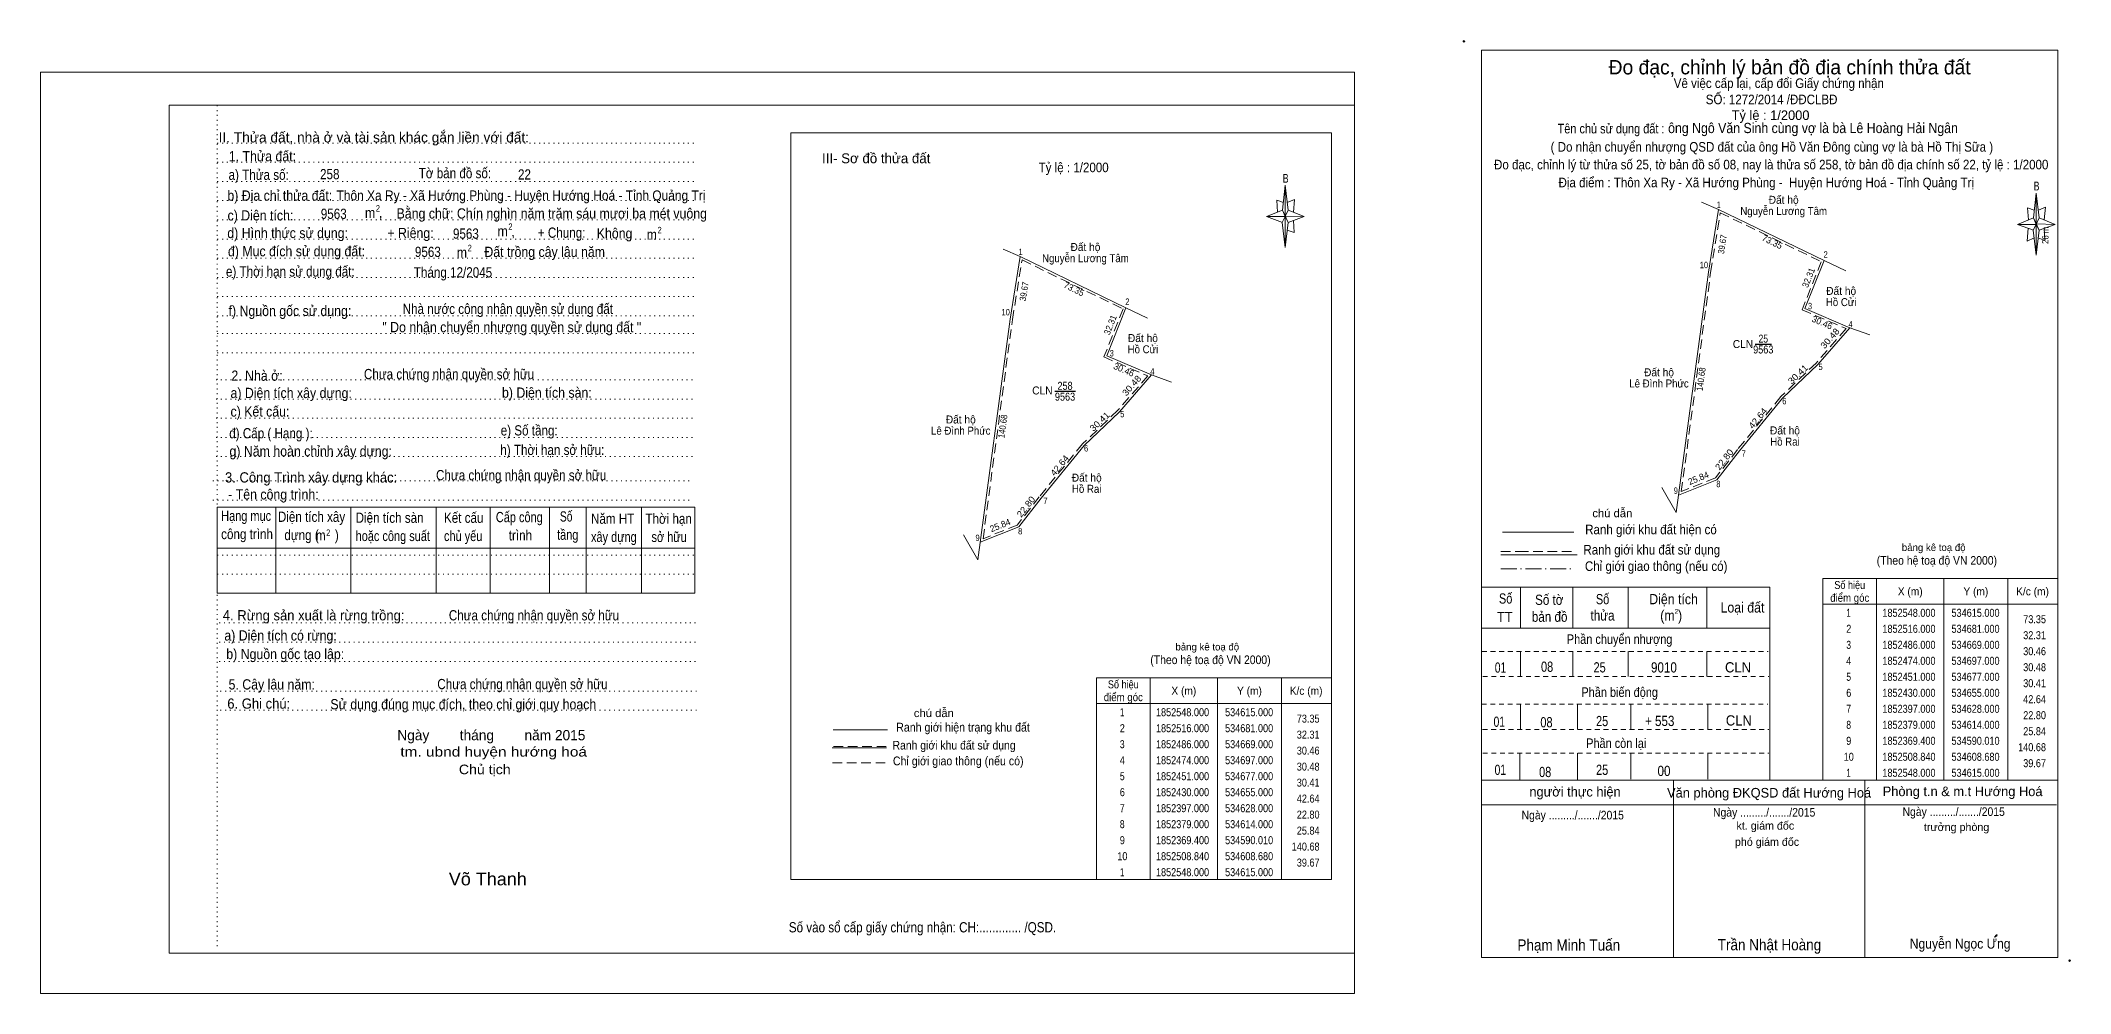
# Model space of a CAD drawing. Header units: metres. Extents: x 532660 to 534835, y 1852057 to 1852654.
# Drawn here: x 533567 to 534835, y 1852058 to 1852654 of the extents above; entities that cross this region are included whole.
import ezdxf
from ezdxf.enums import TextEntityAlignment as Align

# ---------------------------------------------------------------- set-up
doc = ezdxf.new("R2010")
doc.units = ezdxf.units.M
doc.header["$LTSCALE"] = 2
doc.header["$PDMODE"] = 32
doc.header["$PDSIZE"] = 1
for name, pattern in [('DOT_DASHED', [7.7, 5, -1.2, 0.3, -1.2]), ('DOTTED', [1.5, 0.3, -1.2]), ('MEDIUM_DASHED', [4.5, 3, -1.5]), ('SHORT_DASHED', [2.7, 1.5, -1.2])]:
    doc.linetypes.add(name, pattern=pattern)
for name, color, linetype, lineweight in [('1', 7, 'DOTTED', 13), ('10', 7, 'Continuous', 13), ('2', 7, 'Continuous', 13), ('5', 7, 'Continuous', 13), ('50', 7, 'Continuous', 13), ('63', 7, 'Continuous', 13)]:
    doc.layers.add(name, color=color, linetype=linetype, lineweight=lineweight)
for name, color, linetype in [('23', 7, 'Continuous'), ('34', 7, 'Continuous'), ('61', 7, 'Continuous'), ('62', 7, 'Continuous'), ('9', 7, 'Continuous')]:
    doc.layers.add(name, color=color, linetype=linetype)

msp = doc.modelspace()

# ---------------------------------------------------------------- hatches: boundary and pattern name
at = {"layer": '5'}
msp.add_hatch(color=256, dxfattribs=at).paths.add_polyline_path([(534788.88, 1852093.93), (534788.96, 1852094.09), (534789.04, 1852094.25), (534788.96, 1852094.41), (534788.8, 1852094.49), (534788.64, 1852094.41), (534788.48, 1852094.33), (534787.36, 1852093.13), (534787.6, 1852093.13)])

# ---------------------------------------------------------------- linework, layer by layer
at = {"layer": '1', "linetype": 'Continuous'}
for p, q in [((533647.15, 1852613.07), (534387.55, 1852613.07)), ((533647.15, 1852613.07), (533647.15, 1852083.07)), ((534387.55, 1852613.07), (534387.55, 1852083.07)), ((533647.15, 1852083.07), (534387.55, 1852083.07))]:
    msp.add_line(p, q, dxfattribs=at)
at = {"layer": '1'}
for p, q in [((533677.15, 1852613.07), (533677.15, 1852087.47)), ((533677.15, 1852589.47), (533975.39, 1852589.47)), ((533677.15, 1852577.47), (533975.39, 1852577.47)), ((533677.15, 1852565.47), (533975.39, 1852565.47)), ((533677.15, 1852553.47), (533975.39, 1852553.47)), ((533677.15, 1852541.47), (533975.39, 1852541.47)), ((533677.15, 1852529.47), (533975.39, 1852529.47)), ((533677.15, 1852517.47), (533975.39, 1852517.47)), ((533677.15, 1852505.47), (533975.39, 1852505.47)), ((533677.15, 1852493.47), (533975.39, 1852493.47)), ((533677.15, 1852481.47), (533975.39, 1852481.47)), ((533677.15, 1852470.47), (533975.39, 1852470.47)), ((533677.15, 1852458.27), (533975.39, 1852458.27)), ((533676.35, 1852441.47), (533974.59, 1852441.47)), ((533676.35, 1852429.47), (533974.59, 1852429.47)), ((533676.35, 1852417.47), (533974.59, 1852417.47)), ((533676.35, 1852405.47), (533974.59, 1852405.47)), ((533676.35, 1852393.47), (533974.59, 1852393.47)), ((533674.35, 1852378.27), (533972.59, 1852378.27)), ((533674.35, 1852366.27), (533972.59, 1852366.27)), ((533677.15, 1852331.87), (533975.39, 1852331.87)), ((533677.15, 1852319.87), (533975.39, 1852319.87)), ((533678.35, 1852289.47), (533976.59, 1852289.47)), ((533678.35, 1852277.47), (533976.59, 1852277.47)), ((533678.35, 1852265.47), (533976.59, 1852265.47)), ((533678.99, 1852246.87), (533977.15, 1852246.87)), ((533678.99, 1852234.87), (533977.15, 1852234.87))]:
    msp.add_line(p, q, dxfattribs=at)
at = {"layer": '1', "linetype": 'SHORT_DASHED'}
for p, q in [((534467.24, 1852271.63), (534645.96, 1852271.63)), ((534467.74, 1852256.09), (534646.46, 1852256.09)), ((534467.13, 1852238.72), (534645.85, 1852238.72)), ((534467.62, 1852222.79), (534646.34, 1852222.79)), ((534467.68, 1852207.97), (534646.4, 1852207.97))]:
    msp.add_line(p, q, dxfattribs=at)
at = {"layer": '1', "linetype": 'Continuous'}
msp.add_lwpolyline([(533566.75, 1852057.87), (534387.55, 1852057.87), (534387.55, 1852633.87), (533566.75, 1852633.87)], close=True, dxfattribs=at)
at = {"layer": '10'}
for p, q in [((534615, 1852548), (534604.26, 1852552.55)), ((534178.79, 1852518.5), (534168.05, 1852523.05)), ((534681, 1852516), (534694.51, 1852509.5)), ((534608.68, 1852508.84), (534588.55, 1852358.48)), ((534244.79, 1852486.5), (534258.3, 1852480)), ((534172.47, 1852479.34), (534152.34, 1852328.98)), ((534697, 1852474), (534709.44, 1852469.53)), ((534260.79, 1852444.5), (534273.23, 1852440.03)), ((534579.58, 1852374.07), (534588.55, 1852358.48)), ((533677.15, 1852361.87), (533975.39, 1852361.87)), ((533677.15, 1852361.87), (533677.15, 1852308.07)), ((533713.79, 1852361.87), (533713.79, 1852308.07)), ((533760.59, 1852361.87), (533760.59, 1852308.07)), ((533813.79, 1852361.87), (533813.79, 1852308.07)), ((533847.55, 1852361.87), (533847.55, 1852308.07)), ((533884.75, 1852361.87), (533884.75, 1852308.07)), ((533907.55, 1852361.87), (533907.55, 1852308.07)), ((533942.19, 1852361.87), (533942.19, 1852308.07)), ((533975.39, 1852361.87), (533975.39, 1852308.07)), ((534480.01, 1852346.26), (534524.6, 1852346.26)), ((533677.15, 1852336.27), (533975.39, 1852336.27)), ((534143.37, 1852344.57), (534152.34, 1852328.98)), ((534479, 1852332.1), (534488.76, 1852332.1)), ((534488.76, 1852332.1), (534526.6, 1852332.1)), ((533677.15, 1852308.07), (533975.39, 1852308.07))]:
    msp.add_line(p, q, dxfattribs=at)
at = {"layer": '10', "lineweight": 25}
for p, q in [((534637.89, 1852463.83), (534648.01, 1852463.83)), ((534200.28, 1852434.33), (534213.3, 1852434.33))]:
    msp.add_line(p, q, dxfattribs=at)
at = {"layer": '10', "linetype": 'MEDIUM_DASHED'}
for p, q in [((534479, 1852334.1), (534490.2, 1852334.1)), ((534490.2, 1852334.1), (534526.2, 1852334.1))]:
    msp.add_line(p, q, dxfattribs=at)
at = {"layer": '10', "linetype": 'DOT_DASHED'}
msp.add_line((534478.96, 1852323.22), (534524.94, 1852323.22), dxfattribs=at)
at = {"layer": '10'}
for points in [[(534608.68, 1852508.84), (534615, 1852548), (534681, 1852516), (534669, 1852486), (534697, 1852474), (534677, 1852451), (534655, 1852430), (534628, 1852397), (534614, 1852379), (534590.01, 1852369.4)], [(534172.47, 1852479.34), (534178.79, 1852518.5), (534244.79, 1852486.5), (534232.79, 1852456.5), (534260.79, 1852444.5), (534240.79, 1852421.5), (534218.79, 1852400.5), (534191.79, 1852367.5), (534177.79, 1852349.5), (534153.8, 1852339.9)]]:
    msp.add_lwpolyline(points, dxfattribs=at)
at = {"layer": '10', "linetype": 'MEDIUM_DASHED'}
for points in [[(534616.09, 1852545.9), (534679.2, 1852515.3), (534667.18, 1852485.24), (534694.66, 1852473.46), (534675.98, 1852451.97), (534653.96, 1852430.97), (534626.89, 1852397.88), (534613.12, 1852380.18), (534591.74, 1852371.62), (534610.08, 1852508.63)], [(534179.88, 1852516.4), (534242.99, 1852485.8), (534230.97, 1852455.74), (534258.45, 1852443.96), (534239.77, 1852422.47), (534217.75, 1852401.47), (534190.68, 1852368.38), (534176.91, 1852350.68), (534155.53, 1852342.12), (534173.87, 1852479.13)]]:
    msp.add_lwpolyline(points, close=True, dxfattribs=at)
at = {"layer": '2'}
msp.add_lwpolyline([(534035.39, 1852595.87), (534373.15, 1852595.87), (534373.15, 1852129.07), (534035.39, 1852129.07)], close=True, dxfattribs=at)
at = {"layer": '5'}
for p, q in [((534811.72, 1852542.64), (534813.48, 1852558.24)), ((534811.72, 1852535.04), (534801.72, 1852538.64)), ((534815.32, 1852542.64), (534825.32, 1852538.64)), ((534818.52, 1852536.24), (534818.92, 1852528.64)), ((534815.32, 1852535.04), (534813.48, 1852519.44)), ((534818.92, 1852528.64), (534814.68, 1852530.24)), ((534466.96, 1852311.78), (534646.96, 1852311.78)), ((534491.36, 1852311.78), (534491.36, 1852286.18)), ((534523.92, 1852311.78), (534523.92, 1852286.18)), ((534558.56, 1852311.78), (534558.56, 1852286.18)), ((534607.76, 1852311.78), (534607.76, 1852286.18)), ((534646.96, 1852311.78), (534646.96, 1852191.21)), ((534466.96, 1852286.18), (534646.96, 1852286.18)), ((534491.36, 1852271.63), (534491.36, 1852256.09)), ((534523.92, 1852271.63), (534523.92, 1852256.09)), ((534558.56, 1852271.63), (534558.56, 1852256.09)), ((534607.76, 1852271.63), (534607.76, 1852256.09)), ((534491.36, 1852238.72), (534491.36, 1852222.79)), ((534526.85, 1852238.72), (534526.85, 1852222.79)), ((534560.12, 1852238.72), (534560.12, 1852222.79)), ((534608.37, 1852238.72), (534608.37, 1852222.79)), ((534490.8, 1852207.97), (534490.8, 1852191.21)), ((534526.85, 1852207.97), (534526.85, 1852191.22)), ((534560.12, 1852207.97), (534560.12, 1852191.77)), ((534608.37, 1852207.97), (534608.37, 1852191.77)), ((534466.96, 1852191.21), (534826.96, 1852191.21)), ((534586.96, 1852191.21), (534586.96, 1852080.41)), ((534706.32, 1852191.21), (534706.32, 1852080.41)), ((534466.96, 1852175.85), (534826.16, 1852175.85))]:
    msp.add_line(p, q, dxfattribs=at)
for points in [[(534466.96, 1852647.45), (534826.96, 1852647.45), (534826.96, 1852080.41), (534466.96, 1852080.41)], [(534813.48, 1852558.24), (534815.32, 1852542.64), (534813.48, 1852538.64)], [(534813.48, 1852538.64), (534801.72, 1852538.64), (534811.72, 1852542.64), (534815.32, 1852535.04), (534825.32, 1852538.64), (534813.48, 1852539.04)], [(534813.48, 1852538.64), (534813.48, 1852519.44), (534811.48, 1852535.04)], [(534788.88, 1852093.93), (534788.96, 1852094.09), (534789.04, 1852094.25), (534788.96, 1852094.41), (534788.8, 1852094.49), (534788.64, 1852094.41), (534788.48, 1852094.33), (534787.36, 1852093.13), (534787.6, 1852093.13)]]:
    msp.add_lwpolyline(points, close=True, dxfattribs=at)
for points in [[(534812.28, 1852547.44), (534808.12, 1852549.04), (534808.68, 1852541.44)], [(534814.92, 1852547.44), (534819.32, 1852549.44), (534818.52, 1852541.44)], [(534813.48, 1852538.64), (534811.72, 1852542.64), (534801.72, 1852538.64)], [(534808.52, 1852536.24), (534807.72, 1852528.24), (534812.12, 1852530.24)], [(534813.48, 1852538.64), (534815.32, 1852535.04), (534825.32, 1852538.64)]]:
    msp.add_lwpolyline(points, dxfattribs=at)
for p in [(534455.92, 1852653.05), (534834.32, 1852078.41)]:
    msp.add_point(p, dxfattribs=at)
at = {"layer": '50'}
for p, q in [((534342.59, 1852547.47), (534344.35, 1852563.07)), ((534342.59, 1852539.87), (534332.59, 1852543.47)), ((534346.19, 1852539.87), (534344.35, 1852524.27)), ((534346.19, 1852547.47), (534356.19, 1852543.47)), ((534349.39, 1852541.07), (534349.79, 1852533.47)), ((534349.79, 1852533.47), (534345.55, 1852535.07)), ((534095.87, 1852222.75), (534061.87, 1852222.75)), ((534095.27, 1852211.35), (534061.27, 1852211.35))]:
    msp.add_line(p, q, dxfattribs=at)
at = {"layer": '50', "linetype": 'MEDIUM_DASHED'}
for p, q in [((534095.07, 1852212.15), (534060.87, 1852212.15)), ((534061.47, 1852201.95), (534095.67, 1852201.95))]:
    msp.add_line(p, q, dxfattribs=at)
at = {"layer": '50'}
for points in [[(534344.35, 1852563.07), (534346.19, 1852547.47), (534344.35, 1852543.47)], [(534344.35, 1852543.47), (534332.59, 1852543.47), (534342.59, 1852547.47), (534346.19, 1852539.87), (534356.19, 1852543.47), (534344.35, 1852543.87)], [(534344.35, 1852543.47), (534344.35, 1852524.27), (534342.35, 1852539.87)]]:
    msp.add_lwpolyline(points, close=True, dxfattribs=at)
for points in [[(534343.15, 1852552.27), (534338.99, 1852553.87), (534339.55, 1852546.27)], [(534345.55, 1852552.27), (534350.19, 1852554.27), (534349.39, 1852546.27)], [(534344.35, 1852543.47), (534342.59, 1852547.47), (534332.59, 1852543.47)], [(534344.35, 1852543.47), (534346.19, 1852539.87), (534356.19, 1852543.47)]]:
    msp.add_lwpolyline(points, dxfattribs=at)
at = {"layer": '63'}
for p, q in [((534713.76, 1852317.21), (534713.76, 1852191.21)), ((534755.76, 1852317.21), (534755.76, 1852191.21)), ((534795.76, 1852317.21), (534795.76, 1852191.21)), ((534680.16, 1852301.21), (534826.96, 1852301.21)), ((534259.95, 1852255.07), (534259.95, 1852129.07)), ((534301.95, 1852255.07), (534301.95, 1852129.07)), ((534341.95, 1852255.07), (534341.95, 1852129.07)), ((534226.35, 1852239.07), (534373.15, 1852239.07))]:
    msp.add_line(p, q, dxfattribs=at)
for points in [[(534680.16, 1852317.21), (534826.96, 1852317.21), (534826.96, 1852191.21), (534680.16, 1852191.21)], [(534226.35, 1852255.07), (534373.15, 1852255.07), (534373.15, 1852129.07), (534226.35, 1852129.07)]]:
    msp.add_lwpolyline(points, close=True, dxfattribs=at)

# ---------------------------------------------------------------- texts
at = {"layer": '1', "width": 0.9}
msp.add_text('26 m', height=4, rotation=89.004, dxfattribs=at).set_placement((534821.172, 1852531.77), align=Align.CENTER)
at = {"layer": '1', "width": 0.85}
msp.add_text('2', height=3, dxfattribs=at).set_placement((534588.69, 1852295.18), align=Align.CENTER)
at = {"layer": '10'}
msp.add_text('III- Sơ đồ thửa đất', height=6.2, dxfattribs=at).set_placement((534088.77, 1852576.87), align=Align.CENTER)
at = {"layer": '10', "width": 0.9}
msp.add_text(' Thôn Xa Ry - Xã Hướng Phùng - Huyện Hướng Hoá - Tỉnh Quảng Trị', height=6.2, dxfattribs=at).set_placement((533749.55, 1852553.67))
at = {"layer": '10'}
for s, height, width, p in [(' 1', 4, 0.75, (534616.41, 1852548.91)), (' 1', 4, 0.75, (534180.2, 1852519.41)), (' 10', 4, 0.85, (534608.48, 1852511.26)), (' 2', 4, 0.85, (534683.21, 1852517.81)), (' 10', 4, 0.85, (534172.27, 1852481.76)), (' 2', 4, 0.85, (534247, 1852488.31)), (' 3', 4, 0.8, (534673.43, 1852485.59)), (' 4', 4, 0.85, (534698.82, 1852474.21)), (' 3', 4, 0.8, (534237.22, 1852456.09)), ('CLN', 5, 0.95, (534636.63, 1852461.33)), (' 4', 4, 0.85, (534262.61, 1852444.71)), (' 5', 4, 0.8, (534680.03, 1852447.57)), ('CLN', 5, 0.95, (534198.94, 1852432.32)), (' 5', 4, 0.8, (534243.82, 1852418.07)), (' 6', 4, 0.85, (534657.42, 1852426.17)), (' 6', 4, 0.85, (534221.21, 1852396.67)), (' 7', 4, 0.8, (534632.03, 1852393.36)), (' 9', 4, 0.85, (534589.6, 1852370.2)), (' 8', 4, 0.8, (534616.22, 1852374.35)), (' 7', 4, 0.8, (534195.82, 1852363.86)), (' 8', 4, 0.8, (534180.01, 1852344.85)), (' 9', 4, 0.85, (534153.39, 1852340.7))]:
    msp.add_text(s, height=height, dxfattribs=dict(at, width=width)).set_placement(p, align=Align.RIGHT)
for s, width, p in [('Nguyễn Lương Tâm', 0.9, (534655.69, 1852544.5)), ('Đất hộ', 0.95, (534655.695, 1852551.5)), ('Đất hộ', 0.95, (534219.485, 1852522)), ('Nguyễn Lương Tâm', 0.9, (534219.48, 1852515)), ('Đất hộ', 0.95, (534691.615, 1852494.56)), ('Hồ Cửi', 0.9, (534691.61, 1852487.56)), ('Đất hộ', 0.95, (534255.405, 1852465.06)), ('Hồ Cửi', 0.9, (534255.4, 1852458.06)), ('9563', 0.85, (534642.945, 1852457.94)), ('25', 0.8, (534642.955, 1852464.72)), ('Đất hộ', 0.95, (534577.815, 1852443.67)), ('258', 0.85, (534206.745, 1852435.22)), ('Lê Đình Phức', 0.9, (534577.815, 1852436.67)), ('9563', 0.85, (534206.735, 1852428.44)), ('Lê Đình Phức', 0.9, (534141.605, 1852407.17)), ('Đất hộ', 0.95, (534141.605, 1852414.17)), ('Đất hộ', 0.95, (534656.495, 1852407.32)), ('Hồ Rai', 0.9, (534656.49, 1852400.32)), ('Đất hộ', 0.95, (534220.285, 1852377.82)), ('Hồ Rai', 0.9, (534220.28, 1852370.82))]:
    msp.add_text(s, height=5, dxfattribs=dict(at, width=width)).set_placement(p, align=Align.CENTER)
for s, rotation, width, p in [('39.67', 80.832, 0.9, (534619.355, 1852525.901)), ('32.31', 68.199, 0.95, (534673.083, 1852504.572)), ('39.67', 80.832, 0.9, (534183.145, 1852496.401)), ('32.31', 68.199, 0.95, (534236.873, 1852475.072)), ('30.48', 48.991, 1.1, (534686.117, 1852466.043)), ('140.68', 82.374, 0.9, (534606.031, 1852441.605)), ('30.41', 43.668, 1.1, (534665.964, 1852443.427)), ('30.48', 48.991, 1.1, (534249.907, 1852436.543)), ('42.64', 50.711, 1.1, (534641.13, 1852416.169)), ('140.68', 82.374, 0.9, (534169.821, 1852412.105)), ('30.41', 43.668, 1.1, (534229.754, 1852413.927)), ('22.80', 52.125, 1.1, (534620.134, 1852390.427)), ('42.64', 50.711, 1.1, (534204.92, 1852386.669)), ('22.80', 52.125, 1.1, (534183.924, 1852360.927))]:
    msp.add_text(s, height=4, rotation=rotation, dxfattribs=dict(at, width=width)).set_placement(p, align=Align.CENTER)
for s, rotation, p in [('73.35', 334.134, (534647.662, 1852525.925)), ('73.35', 334.134, (534211.452, 1852496.425)), ('30.46', 336.801, (534678.942, 1852475.416)), ('30.46', 336.801, (534242.732, 1852445.916)), ('25.84', 21.81, (534603.152, 1852378.128)), ('25.84', 21.81, (534166.942, 1852348.628))]:
    msp.add_text(s, height=4, rotation=rotation, dxfattribs=at).set_placement(p, align=Align.CENTER)
at = {"layer": '2'}
for s, p in [('II. Thửa đất, nhà ở và tài sản khác gắn liền với đất:', (533677.95, 1852589.87)), (',', (533777.95, 1852542.87)), (',', (533860.75, 1852531.07))]:
    msp.add_text(s, height=6.4, dxfattribs=at).set_placement(p)
for s, height, width, p in [('1. Thửa đất:', 6.4, 0.9, (533684.35, 1852578.07)), ('Tờ bản đồ số:', 6.4, 0.85, (533802.99, 1852567.47)), ('a) Thửa số:', 6.4, 0.85, (533684.19, 1852566.47)), ('2', 4, 0.8, (533776.19, 1852546.67)), ('Bằng chữ: Chín nghìn năm trăm sáu mươi ba mét vuông', 6.4, 0.9, (533789.15, 1852542.27)), ('d) Hình thức sử dụng:', 6.4, 0.9, (533683.39, 1852530.07)), ('c) Diện tích:', 6.4, 0.9, (533683.55, 1852541.07)), ('9563', 6.4, 0.85, (533741.79, 1852542.07)), ('m', 6.4, 0.9, (533769.39, 1852542.67)), ('+ Riêng:', 6.4, 0.9, (533783.39, 1852530.07)), ('9563', 6.4, 0.85, (533824.35, 1852529.67)), ('m', 6.4, 0.9, (533852.19, 1852531.27)), ('2', 4, 0.8, (533858.99, 1852535.27)), ('+ Chung:', 6.4, 0.85, (533877.39, 1852530.27)), ('Không', 6.4, 0.9, (533914.19, 1852529.87)), ('2', 4, 0.8, (533952.19, 1852533.07)), ('đ) Mục đích sử dụng đất: ', 6.4, 0.9, (533683.79, 1852518.67)), ('9563', 6.4, 0.85, (533800.59, 1852518.27)), ('2', 4, 0.8, (533833.55, 1852521.87)), ('Đất trồng cây lâu năm', 6.4, 0.9, (533843.99, 1852518.27)), ('m', 6.4, 0.9, (533945.39, 1852529.07)), ('e) Thời hạn sử dụng đất: ', 6.4, 0.85, (533682.55, 1852506.01)), ('Tháng 12/2045', 6.4, 0.85, (533799.91, 1852505.47)), ('m', 6.4, 0.9, (533826.75, 1852517.87)), ('f) Nguồn gốc sử dụng: ', 6.4, 0.9, (533684.19, 1852481.41)), ('2. Nhà ở:', 6.4, 0.9, (533685.95, 1852440.87)), ('a) Diện tích xây dựng:', 6.4, 0.9, (533685.39, 1852430.07)), ('b) Diện tích sàn:', 6.4, 0.9, (533854.99, 1852430.27)), ('c) Kết cấu:', 6.4, 0.9, (533685.39, 1852418.47)), ('đ) Cấp ( Hạng ):', 6.4, 0.85, (533684.59, 1852404.87)), ('e) Số tầng:', 6.4, 0.85, (533854.19, 1852406.67)), ('g) Năm hoàn chỉnh xây dựng:', 6.4, 0.9, (533684.75, 1852393.67)), ('h) Thời hạn sở hữu:', 6.4, 0.85, (533853.95, 1852394.47)), ('3. Công Trình xây dựng khác:', 6.4, 0.95, (533681.95, 1852377.27)), ('- Tên công trình:', 6.4, 0.9, (533683.95, 1852366.67)), ('Hạng mục', 6.4, 0.8, (533679.55, 1852353.27)), ('Diện tích xây', 6.4, 0.85, (533714.99, 1852352.67)), ('Diện tích sàn', 6.4, 0.85, (533763.55, 1852352.07)), ('Kết cấu', 6.4, 0.85, (533818.75, 1852352.07)), ('Cấp công', 6.4, 0.8, (533851.15, 1852352.47)), (' Số', 6.4, 0.75, (533889.39, 1852352.87)), ('công trình', 6.4, 0.85, (533679.55, 1852341.87)), ('  dựng (     )', 6.4, 0.85, (533714.99, 1852341.27)), ('m', 6.4, 0.85, (533738.75, 1852341.07)), ('2', 4.028, 0.75, (533745.15, 1852343.87)), ('hoặc công suất', 6.4, 0.8, (533763.55, 1852340.67)), ('chủ yếu', 6.4, 0.8, (533818.75, 1852340.67)), ('    trình', 6.4, 0.85, (533851.15, 1852341.07)), ('tầng', 6.4, 0.8, (533889.39, 1852341.47)), ('xây dựng', 6.4, 0.8, (533910.59, 1852340.07)), ('Năm HT', 6.4, 0.85, (533910.59, 1852351.47)), ('Thời hạn', 6.4, 0.85, (533944.59, 1852351.47)), ('  sở hữu', 6.4, 0.8, (533944.59, 1852340.07)), ('4. Rừng sản xuất là rừng trồng:', 6.4, 0.95, (533680.59, 1852291.07)), ('a) Diện tích có rừng:', 6.4, 0.9, (533681.55, 1852278.47)), ('b) Nguồn gốc tạo lập:', 6.4, 0.9, (533682.75, 1852266.87)), ('5. Cây lâu năm:', 6.4, 0.9, (533684.19, 1852247.87)), ('6. Ghi chú:', 6.4, 0.95, (533683.39, 1852235.87)), ('Số vào sổ cấp giấy chứng nhận: CH:............. /QSD.', 6.4, 0.85, (534034.19, 1852096.03))]:
    msp.add_text(s, height=height, dxfattribs=dict(at, width=width)).set_placement(p)
at = {"layer": '2', "width": 0.9}
msp.add_text('b) Địa chỉ thửa đất:', height=6.4, dxfattribs=at).set_placement((533716.18, 1852553.47), align=Align.CENTER)
at = {"layer": '23', "width": 0.9}
msp.add_text('Tỷ lệ : 1/2000', height=6, dxfattribs=at).set_placement((534212.125, 1852571.25), align=Align.CENTER)
at = {"layer": '34', "width": 0.9}
msp.add_text('ông Ngô Văn Sinh cùng vợ là bà Lê Hoàng Hải Ngân', height=6.4, dxfattribs=at).set_placement((534583.49, 1852595.7))
at = {"layer": '5'}
for s, height, p in [('Đo đạc, chỉnh lý bản đồ địa chính thửa đất', 9, (534659.415, 1852632.41)), ('Tỷ lệ : 1/2000', 6, (534647.5, 1852603.89)), ('bảng kê toạ độ', 4.5, (534749.42, 1852334.43)), ('bảng kê toạ độ', 4.5, (534295.61, 1852272.29)), ('người thực hiện', 6, (534525.335, 1852180.97)), ('Văn phòng ĐKQSD đất Hướng Hoá', 6, (534646.59, 1852180.33)), ('Phòng t.n & m.t Hướng Hoá ', 6, (534768.59, 1852181.21)), ('kt. giám đốc', 5, (534644.24, 1852160.25)), ('  trưởng phòng ', 5, (534762.8, 1852159.37)), ('phó giám đốc', 5, (534645.29, 1852150.12))]:
    msp.add_text(s, height=height, dxfattribs=at).set_placement(p, align=Align.CENTER)
for s, height, width, p in [('Vê việc cấp lại, cấp đổi Giấy chứng nhận', 6, 0.9, (534652.66, 1852623.88)), ('SỐ: 1272/2014 /ĐĐCLBĐ', 6, 0.9, (534648.16, 1852613.75)), ('Tên chủ sử dụng đất :', 6, 0.85, (534547.845, 1852595.52)), ('( Do nhận chuyển nhượng QSD đất của ông Hồ Văn Đông cùng vợ là bà Hồ Thị Sữa )', 6, 0.9, (534648.32, 1852584.1)), ('Đo đạc, chỉnh lý từ thửa số 25, tờ bản đồ số 08, nay là thửa số 258, tờ bản đồ địa chính số 22, tỷ lệ : 1/2000', 6, 0.9, (534647.905, 1852573.03)), ('Địa điểm : Thôn Xa Ry - Xã Hướng Phùng -  Huyện Hướng Hoá - Tỉnh Quảng Trị ', 6, 0.9, (534645.825, 1852561.82)), ('B', 5.512, 0.75, (534813.685, 1852559.84)), ('chú dẫn', 5, 1.05, (534548.655, 1852355.57)), ('Ranh giới khu đất hiện có ', 6, 0.9, (534573.785, 1852344.9)), ('Ranh giới khu đất sử dụng', 6, 0.9, (534573.28, 1852332.26)), ('Chỉ giới giao thông (nếu có)', 6, 0.9, (534576.045, 1852321.99)), ('(Theo hệ toạ độ VN 2000)', 5.4, 0.9, (534751.4, 1852325.89)), ('Số', 6.4, 0.8, (534482.01, 1852301.58)), ('Số tờ', 6.4, 0.85, (534509.26, 1852300.78)), ('Số', 6.4, 0.8, (534542.57, 1852301.18)), ('Diện tích', 6.4, 0.9, (534586.9, 1852301.18)), ('TT', 6.4, 0.95, (534481.49, 1852289.98)), ('bản đồ', 6.4, 0.85, (534509.485, 1852290.18)), ('thửa', 6.4, 0.85, (534542.535, 1852290.98)), ('(m )', 6.4, 0.9, (534585.42, 1852290.98)), ('Loại đất', 6.4, 0.9, (534629.95, 1852295.98)), ('Phần chuyển nhượng', 6, 0.85, (534553.195, 1852276.35)), ('(Theo hệ toạ độ VN 2000)', 5.4, 0.9, (534297.59, 1852263.75)), ('01', 6.4, 0.75, (534478.795, 1852258.37)), ('08', 6.4, 0.8, (534507.905, 1852258.93)), ('25', 6.4, 0.8, (534540.715, 1852258.52)), ('9010', 6.4, 0.85, (534580.88, 1852258.49)), ('CLN', 6.4, 0.95, (534627.18, 1852258.54)), ('Phần biến động', 6, 0.85, (534553.245, 1852243.2)), ('chú dẫn', 5, 1.05, (534124.785, 1852230.63)), ('CLN', 6.4, 0.95, (534627.69, 1852225.34)), ('01', 6.4, 0.75, (534478.025, 1852224.54)), ('08', 6.4, 0.8, (534507.505, 1852224.21)), ('25', 6.4, 0.8, (534542.265, 1852224.95)), ('+ 553', 6.4, 0.85, (534578.24, 1852225.03)), ('Phần còn lại', 6, 0.85, (534551.09, 1852211.29)), ('01', 6.4, 0.75, (534478.665, 1852194.46)), ('08', 6.4, 0.8, (534506.695, 1852193.12)), ('25', 6.4, 0.8, (534542.265, 1852194.47)), ('00', 6.4, 0.85, (534580.93, 1852193.79)), ('Ngày ........./......./2015', 5.4, 0.9, (534523.9, 1852166.65)), ('Ngày ........./......./2015', 5.4, 0.9, (534643.5, 1852168.41)), ('Ngày ........./......./2015', 5.4, 0.9, (534761.9, 1852168.81)), ('Phạm Minh Tuấn', 7, 0.9, (534521.455, 1852084.65)), ('Trần Nhật Hoàng', 7, 0.9, (534646.82, 1852084.81)), ('Nguyễn Ngọc Ưng', 6.3, 0.9, (534765.925, 1852085.85))]:
    msp.add_text(s, height=height, dxfattribs=dict(at, width=width)).set_placement(p, align=Align.CENTER)
at = {"layer": '50'}
for s, height, width, p in [('B', 5.512, 0.75, (534344.555, 1852564.67)), ('Ranh giới hiện trạng khu đất', 5.5, 0.9, (534143.02, 1852221.55)), ('tm. ubnd huyện hướng hoá', 6, 1.2, (533849.775, 1852205.95)), ('Ranh giới khu đất sử dụng', 5.4, 0.9, (534137.425, 1852210.35)), ('Chỉ giới giao thông (nếu có)', 5.5, 0.9, (534140.02, 1852200.47)), (' Chủ tịch', 6, 1.1, (533843.015, 1852194.91)), ('Võ Thanh', 8, 1.05, (533846.135, 1852125.44))]:
    msp.add_text(s, height=height, dxfattribs=dict(at, width=width)).set_placement(p, align=Align.CENTER)
msp.add_text('Ngày        tháng        năm 2015', height=6.4, dxfattribs=at).set_placement((533848.355, 1852216.13), align=Align.CENTER)
at = {"layer": '61', "width": 0.85}
msp.add_text('22', height=6.4, dxfattribs=at).set_placement((533864.99, 1852566.67))
at = {"layer": '62', "width": 0.85}
msp.add_text('258', height=6.4, dxfattribs=at).set_placement((533741.35, 1852566.87))
at = {"layer": '63'}
for s, width, p in [('điểm góc', 0.9, (534696.965, 1852302.71)), ('Số hiệu', 0.85, (534696.955, 1852310.71)), ('X (m)', 0.95, (534734.76, 1852306.71)), ('Y (m)', 0.95, (534775.76, 1852306.71)), ('K/c (m)', 0.95, (534811.165, 1852306.71)), (' 1', 0.75, (534695.56, 1852293.31)), ('1852548.000', 0.85, (534733.96, 1852293.31)), ('534615.000', 0.85, (534775.555, 1852293.31)), (' 2', 0.85, (534695.56, 1852283.31)), ('1852516.000', 0.85, (534733.96, 1852283.31)), ('534681.000', 0.85, (534775.555, 1852283.31)), (' 3', 0.8, (534695.565, 1852273.31)), ('1852486.000', 0.85, (534733.96, 1852273.31)), ('534669.000', 0.85, (534775.555, 1852273.31)), (' 4', 0.85, (534695.56, 1852263.31)), (' 5', 0.8, (534695.565, 1852253.31)), ('1852474.000', 0.85, (534733.96, 1852263.31)), ('1852451.000', 0.85, (534733.96, 1852253.31)), ('534697.000', 0.85, (534775.555, 1852263.31)), ('534677.000', 0.85, (534775.555, 1852253.31)), ('điểm góc', 0.9, (534243.155, 1852240.57)), ('Số hiệu', 0.85, (534243.145, 1852248.57)), ('X (m)', 0.95, (534280.95, 1852244.57)), ('Y (m)', 0.95, (534321.95, 1852244.57)), ('K/c (m)', 0.95, (534357.355, 1852244.57)), (' 6', 0.85, (534695.565, 1852243.31)), ('1852430.000', 0.85, (534733.96, 1852243.31)), ('534655.000', 0.85, (534775.555, 1852243.31)), (' 1', 0.75, (534241.75, 1852231.17)), ('1852548.000', 0.85, (534280.15, 1852231.17)), ('534615.000', 0.85, (534321.745, 1852231.17)), (' 7', 0.8, (534695.56, 1852233.31)), ('1852397.000', 0.85, (534733.96, 1852233.31)), ('534628.000', 0.85, (534775.555, 1852233.31)), (' 2', 0.85, (534241.75, 1852221.17)), ('1852516.000', 0.85, (534280.15, 1852221.17)), ('534681.000', 0.85, (534321.745, 1852221.17)), (' 8', 0.8, (534695.56, 1852223.31)), ('1852379.000', 0.85, (534733.96, 1852223.31)), ('534614.000', 0.85, (534775.555, 1852223.31)), (' 3', 0.8, (534241.755, 1852211.17)), ('1852486.000', 0.85, (534280.15, 1852211.17)), ('534669.000', 0.85, (534321.745, 1852211.17)), (' 10', 0.85, (534695.555, 1852203.31)), (' 9', 0.85, (534695.56, 1852213.31)), ('1852369.400', 0.85, (534733.96, 1852213.31)), ('1852508.840', 0.85, (534733.96, 1852203.31)), ('534590.010', 0.85, (534775.555, 1852213.31)), ('534608.680', 0.85, (534775.555, 1852203.31)), (' 4', 0.85, (534241.75, 1852201.17)), (' 5', 0.8, (534241.755, 1852191.17)), ('1852474.000', 0.85, (534280.15, 1852201.17)), ('1852451.000', 0.85, (534280.15, 1852191.17)), ('534697.000', 0.85, (534321.745, 1852201.17)), ('534677.000', 0.85, (534321.745, 1852191.17)), (' 1', 0.75, (534695.56, 1852193.31)), ('1852548.000', 0.85, (534733.96, 1852193.31)), ('534615.000', 0.85, (534775.555, 1852193.31)), (' 6', 0.85, (534241.755, 1852181.17)), ('1852430.000', 0.85, (534280.15, 1852181.17)), ('534655.000', 0.85, (534321.745, 1852181.17)), (' 7', 0.8, (534241.75, 1852171.17)), ('1852397.000', 0.85, (534280.15, 1852171.17)), ('534628.000', 0.85, (534321.745, 1852171.17)), (' 9', 0.85, (534241.75, 1852151.17)), (' 8', 0.8, (534241.75, 1852161.17)), ('1852379.000', 0.85, (534280.15, 1852161.17)), ('1852369.400', 0.85, (534280.15, 1852151.17)), ('534614.000', 0.85, (534321.745, 1852161.17)), ('534590.010', 0.85, (534321.745, 1852151.17)), (' 10', 0.85, (534241.745, 1852141.17)), ('1852508.840', 0.85, (534280.15, 1852141.17)), ('534608.680', 0.85, (534321.745, 1852141.17)), (' 1', 0.75, (534241.75, 1852131.17)), ('1852548.000', 0.85, (534280.15, 1852131.17)), ('534615.000', 0.85, (534321.745, 1852131.17))]:
    msp.add_text(s, height=5, dxfattribs=dict(at, width=width)).set_placement(p, align=Align.CENTER)
at = {"layer": '63', "width": 0.85}
for s, p in [('32.31', (534819.56, 1852279.31)), ('73.35', (534819.56, 1852289.31)), ('30.46', (534819.56, 1852269.31)), ('30.48', (534819.56, 1852259.31)), ('30.41', (534819.56, 1852249.31)), ('73.35', (534365.75, 1852227.17)), ('42.64', (534819.56, 1852239.31)), ('22.80', (534819.56, 1852229.31)), ('32.31', (534365.75, 1852217.17)), ('25.84', (534819.56, 1852219.31)), ('30.46', (534365.75, 1852207.17)), ('140.68', (534819.56, 1852209.31)), ('30.48', (534365.75, 1852197.17)), ('39.67', (534819.56, 1852199.31)), ('42.64', (534365.75, 1852177.17)), ('30.41', (534365.75, 1852187.17)), ('22.80', (534365.75, 1852167.17)), ('25.84', (534365.75, 1852157.17)), ('140.68', (534365.75, 1852147.17)), ('39.67', (534365.75, 1852137.17))]:
    msp.add_text(s, height=5, dxfattribs=at).set_placement(p, align=Align.RIGHT)
at = {"layer": '9'}
for s, width, p in [('Nhà nước công nhận quyền sử dụng đất ', 0.85, (533792.95, 1852482.63)), ('" Do nhận chuyển nhượng quyền sử dụng đất "', 0.9, (533780.25, 1852471.21)), ('Chưa chứng nhận quyền sở hữu', 0.85, (533768.75, 1852441.87)), ('Chưa chứng nhận quyền sở hữu', 0.85, (533813.79, 1852378.67)), ('Chưa chứng nhận quyền sở hữu', 0.85, (533821.79, 1852291.07)), ('Chưa chứng nhận quyền sở hữu', 0.85, (533814.59, 1852248.07)), ('Sử dụng đúng mục đích, theo chỉ giới quy hoạch', 0.9, (533747.79, 1852235.47))]:
    msp.add_text(s, height=6.4, dxfattribs=dict(at, width=width)).set_placement(p)

doc.saveas('drawing.dxf')
